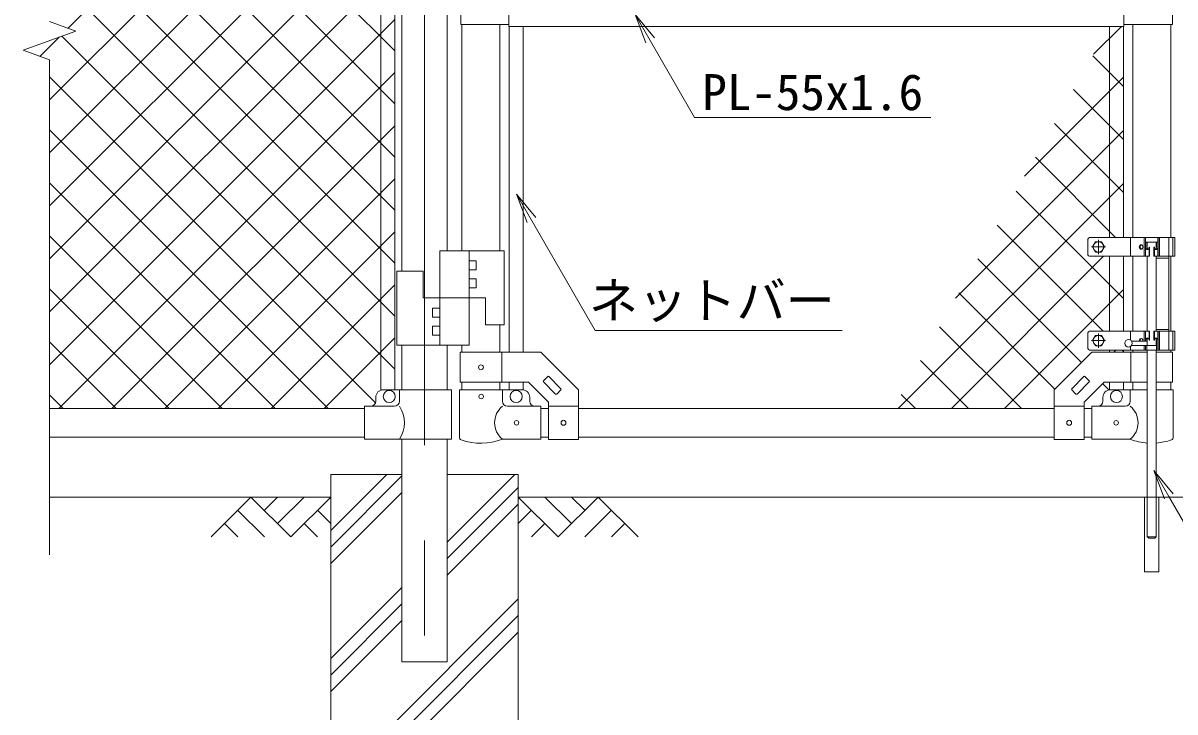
# Model space of a CAD drawing. Units: millimetres, scale not verified. Extents: x -4200 to 4200, y -2970 to 2970.
# Drawn here: x -51 to 1485, y -905 to 13 of the extents above; entities that cross this region are included whole.
import ezdxf
from ezdxf.enums import TextEntityAlignment as Align

# ---------------------------------------------------------------- set-up
doc = ezdxf.new("R2010")
doc.units = ezdxf.units.MM
doc.header["$LTSCALE"] = 20
doc.linetypes.add('USER1', pattern=[50.8, 31.75, -6.35, 6.35, -6.35])
doc.linetypes.add('USER2', pattern=[0.375, 0.25, -0.125])
for name, color, linetype, lineweight in [('0-0_D-STR-TXT', 7, 'Continuous', 9), ('0-3_D-STR4', 7, 'Continuous', 9), ('0-4_D-BMK', 2, 'USER1', 13), ('0-5_D-STR1', 1, 'Continuous', 18), ('0-6_D-BGD', 7, 'Continuous', 9), ('0-7_D-DCR-HCH', 7, 'Continuous', 9), ('0-8_D-STR3', 3, 'Continuous', 13), ('0-9_D-STR-DIM', 7, 'Continuous', 9), ('0-B_D-STR2', 7, 'Continuous', 9)]:
    doc.layers.add(name, color=color, linetype=linetype, lineweight=lineweight)
doc.styles.add('ＭＳ ゴシック', font='')
doc.styles.get('ＭＳ ゴシック').set_extended_font_data('MS Gothic')

# ---------------------------------------------------------------- blocks, each defined once
blk = doc.blocks.new('MLeader1')
at = {"layer": '0-0_D-STR-TXT'}
blk.add_line((1470.63, -621.08), (1456.41, -583.1), dxfattribs=at)
for points in [[(1482.18, -614.41), (1456.41, -583.1), (1476.41, -617.74)], [(1476.41, -617.74), (1561.35, -764.87), (1785.96, -764.87), (1793.16, -764.87)]]:
    blk.add_lwpolyline(points, dxfattribs=at)
blk = doc.blocks.new('MLeader5')
at = {"layer": '0-0_D-STR-TXT'}
blk.add_line((779, -13.13), (764.77, 24.84), dxfattribs=at)
for points in [[(790.54, -6.46), (764.77, 24.84), (784.77, -9.8)], [(784.77, -9.8), (844.16, -112.66), (1152.08, -112.66), (1159.28, -112.66)]]:
    blk.add_lwpolyline(points, dxfattribs=at)
blk = doc.blocks.new('MLeader8')
at = {"layer": '0-0_D-STR-TXT'}
blk.add_line((621.04, -252.7), (606.82, -214.73), dxfattribs=at)
for points in [[(632.59, -246.04), (606.82, -214.73), (626.82, -249.37)], [(626.82, -249.37), (711.76, -396.5), (1033.87, -396.5), (1041.07, -396.5)]]:
    blk.add_lwpolyline(points, dxfattribs=at)

msp = doc.modelspace()

# ---------------------------------------------------------------- linework, layer by layer
at = {"layer": '0-3_D-STR4'}
for p, q in [((359.22, -588.63), (359.22, -1088.63)), ((359.22, -588.63), (453.97, -588.63)), ((514.47, -588.63), (609.22, -588.63)), ((609.22, -588.63), (609.22, -1088.63))]:
    msp.add_line(p, q, dxfattribs=at)
at = {"layer": '0-4_D-BMK'}
for p, q in [((484.22, 1101.52), (484.22, -868.63)), ((1382.57, -275.63), (1382.57, -294.63)), ((1392.07, -285.13), (1373.07, -285.13)), ((1392.07, -410.13), (1373.07, -410.13)), ((1382.57, -400.63), (1382.57, -419.63))]:
    msp.add_line(p, q, dxfattribs=at)
at = {"layer": '0-5_D-STR1'}
for p, q in [((453.97, 25.87), (453.97, -317.23)), ((514.47, 25.87), (514.47, -290.23)), ((533.97, 11.37), (533.97, -290.23)), ((584.77, 11.37), (584.77, -290.23)), ((1428.17, 11.37), (1428.17, -272.63)), ((1478.97, 11.37), (1478.97, -272.63)), ((1428.17, -297.63), (1428.17, -397.63)), ((1478.97, -297.63), (1478.97, -397.63)), ((584.77, -389.23), (584.77, -425.63)), ((453.97, -416.23), (453.97, -475.63)), ((514.47, -416.23), (514.47, -475.63)), ((533.97, -416.23), (533.97, -425.63)), ((1428.17, -422.63), (1428.17, -425.63)), ((1478.97, -422.63), (1478.97, -425.63)), ((533.97, -465.63), (533.97, -475.63)), ((584.77, -465.63), (584.77, -475.63)), ((1428.17, -465.63), (1428.17, -475.63)), ((1478.97, -465.63), (1478.97, -475.63)), ((404.22, -500.63), (-15.78, -500.63)), ((649.37, -500.63), (639.37, -500.63)), ((1323.57, -500.63), (689.37, -500.63)), ((1373.57, -500.63), (1363.57, -500.63)), ((404.22, -538.63), (-15.78, -538.63)), ((453.97, -541.63), (453.97, -838.63)), ((514.47, -541.63), (514.47, -838.63)), ((649.37, -538.63), (639.37, -538.63)), ((1323.57, -538.63), (689.37, -538.63)), ((1373.57, -538.63), (1363.57, -538.63)), ((514.47, -838.63), (453.97, -838.63))]:
    msp.add_line(p, q, dxfattribs=at)
at = {"layer": '0-6_D-BGD'}
for p, q in [((-15.78, -618.63), (359.22, -618.63)), ((609.22, -618.63), (2359.22, -618.63))]:
    msp.add_line(p, q, dxfattribs=at)
at = {"layer": '0-7_D-DCR-HCH'}
for p, q in [((359.22, -663.23), (433.82, -588.63)), ((359.22, -685.33), (453.97, -590.58)), ((514.47, -678.69), (604.52, -588.63)), ((359.22, -707.43), (453.97, -612.68)), ((514.47, -700.79), (609.22, -606.04)), ((252.79, -618.63), (199.58, -671.84)), ((252.79, -618.63), (306, -671.84)), ((270.44, -636.46), (288.27, -618.63)), ((288.27, -654.11), (323.74, -618.63)), ((306, -671.84), (359.22, -618.63)), ((514.47, -722.89), (609.22, -628.14)), ((662.43, -671.84), (609.22, -618.63)), ((680.16, -654.11), (644.69, -618.63)), ((715.64, -618.63), (662.43, -671.84)), ((697.9, -636.37), (680.16, -618.63)), ((715.64, -618.63), (768.85, -671.84)), ((235.05, -636.37), (270.69, -671.84)), ((341.48, -636.37), (359.22, -654.03)), ((626.95, -636.37), (609.22, -654.03)), ((733.38, -636.37), (697.74, -671.84)), ((217.32, -654.11), (235.14, -671.84)), ((323.74, -654.11), (341.56, -671.84)), ((644.69, -654.11), (626.87, -671.84)), ((751.11, -654.11), (733.3, -671.84)), ((359.22, -833.94), (453.97, -739.19)), ((359.22, -1004.65), (609.22, -754.65)), ((359.22, -856.04), (453.97, -761.29)), ((359.22, -1026.75), (609.22, -776.75)), ((359.22, -878.14), (453.97, -783.39)), ((359.22, -1048.84), (609.22, -798.84))]:
    msp.add_line(p, q, dxfattribs=at)
at = {"layer": '0-8_D-STR3'}
for p, q in [((596.47, 63.87), (596.47, 8.87)), ((532.37, 61.37), (532.37, 11.37)), ((425.72, 25.87), (425.72, -476.27)), ((444.72, 25.87), (444.72, -475.63)), ((1416.47, 29.87), (1416.47, 8.87)), ((1481.07, 29.87), (1481.07, 11.37)), ((596.47, 11.37), (532.37, 11.37)), ((1416.47, 8.87), (596.47, 8.87)), ((596.87, 8.87), (596.87, -425.63)), ((615.87, 8.87), (615.87, -425.63)), ((1397.07, 8.87), (1397.07, -272.63)), ((1416.07, 8.87), (1416.07, -272.63)), ((1416.47, 11.37), (1481.07, 11.37)), ((1368.57, -274.63), (1368.57, -295.63)), ((1484.17, -272.63), (1370.57, -272.63)), ((1425.27, -272.63), (1425.27, -297.63)), ((1443.57, -272.63), (1443.57, -297.63)), ((1445.47, -272.63), (1445.47, -297.63)), ((1461.67, -272.63), (1461.67, -297.63)), ((1463.57, -272.63), (1463.57, -297.63)), ((1463.8, -272.63), (1463.8, -297.63)), ((1476.26, -272.63), (1476.26, -422.63)), ((1481.87, -272.63), (1481.87, -297.63)), ((1484.17, -272.63), (1484.17, -297.63)), ((504.47, -290.23), (590.47, -290.23)), ((504.47, -290.23), (504.47, -416.23)), ((543.47, -290.23), (543.47, -416.23)), ((590.47, -290.23), (590.47, -389.23)), ((1461.67, -278.63), (1445.47, -278.63)), ((1447.07, -285.63), (1447.07, -278.63)), ((1447.57, -278.63), (1447.57, -287.65)), ((1450.07, -285.63), (1450.07, -297.63)), ((1450.07, -285.63), (1450.76, -285.63)), ((1450.76, -285.63), (1450.76, -297.63)), ((1456.37, -285.63), (1456.37, -297.63)), ((1457.07, -285.63), (1456.37, -285.63)), ((1457.07, -285.63), (1457.07, -297.63)), ((1459.57, -278.63), (1459.57, -287.65)), ((1460.07, -278.63), (1460.07, -285.63)), ((543.47, -303.73), (552.97, -303.73)), ((552.97, -303.73), (552.97, -315.73)), ((1450.76, -297.63), (1370.57, -297.63)), ((1397.07, -297.63), (1397.07, -397.63)), ((1416.07, -297.63), (1416.07, -397.63)), ((1447.57, -297.63), (1447.57, -397.63)), ((1484.17, -297.63), (1456.37, -297.63)), ((1459.57, -297.63), (1459.57, -397.63)), ((1476.26, -299.93), (1459.57, -299.93)), ((447.47, -317.23), (482.47, -317.23)), ((447.47, -317.23), (447.47, -416.23)), ((482.47, -317.23), (482.47, -353.23)), ((543.47, -315.73), (552.97, -315.73)), ((543.47, -327.73), (552.97, -327.73)), ((552.97, -327.73), (552.97, -339.73)), ((543.47, -339.73), (552.97, -339.73)), ((482.47, -353.23), (565.47, -353.23)), ((494.97, -378.73), (494.97, -366.73)), ((504.47, -366.73), (494.97, -366.73)), ((565.47, -353.23), (565.47, -389.23)), ((504.47, -378.73), (494.97, -378.73)), ((494.97, -402.73), (494.97, -390.73)), ((504.47, -390.73), (494.97, -390.73)), ((565.47, -389.23), (590.47, -389.23)), ((1450.76, -397.63), (1370.57, -397.63)), ((1425.27, -397.63), (1425.27, -409.42)), ((1443.57, -410.63), (1443.57, -397.63)), ((1445.47, -410.63), (1445.47, -397.63)), ((1450.07, -409.63), (1450.07, -397.63)), ((1450.76, -409.63), (1450.76, -397.63)), ((1484.17, -397.63), (1456.37, -397.63)), ((1456.37, -409.63), (1456.37, -397.63)), ((1457.07, -409.63), (1457.07, -397.63)), ((1476.26, -395.33), (1459.57, -395.33)), ((1461.67, -422.63), (1461.67, -397.63)), ((1463.57, -422.63), (1463.57, -397.63)), ((1463.8, -397.63), (1463.8, -422.63)), ((1481.87, -397.63), (1481.87, -422.63)), ((1484.17, -397.63), (1484.17, -422.63)), ((504.47, -402.73), (494.97, -402.73)), ((1368.57, -399.63), (1368.57, -420.63)), ((1447.57, -410.63), (1426.57, -410.63)), ((1447.07, -409.63), (1447.07, -410.63)), ((1447.57, -407.62), (1447.57, -416.63)), ((1450.07, -409.63), (1450.76, -409.63)), ((1457.07, -409.63), (1456.37, -409.63)), ((1459.57, -407.62), (1459.57, -416.63)), ((1460.07, -422.63), (1460.07, -409.63)), ((447.47, -416.23), (543.47, -416.23)), ((531.67, -465.63), (531.67, -425.63)), ((587.07, -465.63), (587.07, -425.63)), ((1484.17, -422.63), (1370.57, -422.63)), ((1397.07, -422.63), (1397.07, -425.63)), ((1416.07, -422.63), (1416.07, -425.63)), ((1425.27, -417.84), (1425.27, -422.63)), ((1425.87, -465.63), (1425.87, -425.63)), ((1447.57, -416.63), (1426.57, -416.63)), ((1443.57, -422.63), (1443.57, -416.63)), ((1447.57, -416.63), (1445.47, -416.63)), ((1445.47, -422.63), (1445.47, -416.63)), ((1445.47, -416.63), (1460.07, -416.63)), ((1447.07, -416.63), (1447.07, -422.63)), ((1447.57, -422.63), (1447.57, -671.63)), ((1459.57, -422.63), (1459.57, -671.63)), ((1481.27, -425.63), (1459.57, -425.63)), ((1481.27, -465.63), (1481.27, -425.63)), ((642.7, -463.62), (648.35, -457.97)), ((649.77, -457.97), (666.03, -474.23)), ((1363.16, -457.97), (1346.9, -474.23)), ((1370.23, -463.62), (1364.58, -457.97)), ((519.92, -475.63), (429.22, -475.63)), ((450.82, -475.63), (450.82, -490.63)), ((519.92, -475.63), (519.92, -541.63)), ((530.82, -475.63), (587.92, -475.63)), ((530.82, -475.63), (530.82, -539.33)), ((531.67, -465.63), (622.8, -465.63)), ((587.92, -475.63), (587.92, -490.63)), ((587.92, -475.63), (614.37, -475.63)), ((596.87, -465.63), (596.87, -475.63)), ((615.87, -465.63), (615.87, -475.75)), ((622.8, -465.63), (649.37, -492.2)), ((642.7, -465.04), (658.96, -481.3)), ((660.38, -481.3), (666.03, -475.64)), ((689.37, -541.88), (689.37, -475.63)), ((1323.57, -541.88), (1323.57, -475.63)), ((1352.55, -481.3), (1346.9, -475.64)), ((1370.23, -465.04), (1353.97, -481.3)), ((1390.13, -465.63), (1363.57, -492.2)), ((1447.57, -465.63), (1390.13, -465.63)), ((1397.07, -465.63), (1397.07, -475.75)), ((1425.02, -475.63), (1398.57, -475.63)), ((1416.07, -465.63), (1416.07, -475.63)), ((1447.57, -475.63), (1425.02, -475.63)), ((1425.02, -475.63), (1425.02, -490.63)), ((1481.27, -465.63), (1459.57, -465.63)), ((1482.12, -475.63), (1459.57, -475.63)), ((1482.12, -475.63), (1482.12, -539.33)), ((419.22, -485.63), (419.22, -490.63)), ((624.37, -490.63), (624.37, -485.63)), ((1388.57, -490.63), (1388.57, -485.63)), ((443.82, -497.63), (404.22, -497.63)), ((404.22, -497.63), (404.22, -541.63)), ((639.37, -497.63), (594.92, -497.63)), ((639.37, -541.63), (639.37, -497.63)), ((649.37, -541.88), (649.37, -492.2)), ((649.37, -497.38), (689.37, -497.38)), ((1363.57, -497.38), (1323.57, -497.38)), ((1363.57, -541.88), (1363.57, -492.2)), ((1373.57, -497.63), (1418.02, -497.63)), ((1373.57, -541.63), (1373.57, -497.63)), ((519.92, -541.63), (404.22, -541.63)), ((639.37, -541.63), (587.92, -541.63)), ((649.37, -541.88), (689.37, -541.88)), ((1363.57, -541.88), (1323.57, -541.88)), ((1373.57, -541.63), (1425.02, -541.63)), ((1444.02, -618.63), (1444.02, -718.63)), ((1449.57, -673.63), (1447.57, -671.63)), ((1449.57, -673.63), (1457.57, -673.63))]:
    msp.add_line(p, q, dxfattribs=at)
at = {"layer": '0-8_D-STR3', "linetype": 'USER2'}
msp.add_line((1463.8, -297.63), (1477.8, -297.63), dxfattribs=at)
at = {"layer": '0-8_D-STR3'}
for points in [[(1386.62, -278.12), (1390.67, -285.13), (1386.62, -292.15), (1378.52, -292.15), (1374.47, -285.13), (1378.52, -278.12)], [(1386.62, -403.12), (1390.67, -410.13), (1386.62, -417.15), (1378.52, -417.15), (1374.47, -410.13), (1378.52, -403.12)]]:
    msp.add_lwpolyline(points, close=True, dxfattribs=at)
for points in [[(531.67, -425.63), (639.37, -425.63), (689.37, -475.63)], [(1447.57, -425.63), (1373.57, -425.63), (1323.57, -475.63)], [(1463.12, -618.63), (1463.12, -718.63), (1444.02, -718.63)], [(1447.57, -671.63), (1459.57, -671.63), (1457.57, -673.63)]]:
    msp.add_lwpolyline(points, dxfattribs=at)
for centre, radius in [((1382.57, -285.13), 7.03), ((1382.57, -410.13), 7.03), ((1422.57, -413.63), 5), ((559.37, -445.63), 3.25), ((437.22, -484.63), 8), ((559.77, -484.63), 3), ((606.37, -484.63), 8), ((1406.57, -484.63), 8), ((606.77, -519.63), 3), ((669.37, -519.63), 3.25), ((1343.57, -519.63), 3.25), ((1406.17, -519.63), 3)]:
    msp.add_circle(centre, radius, dxfattribs=at)
for centre, radius, start, end in [((1370.57, -274.63), 2, 90, 180), ((1370.57, -295.63), 2, 180, 270), ((1370.57, -399.63), 2, 90, 180), ((1370.57, -420.63), 2, 180, 270), ((649.06, -458.67), 1, 45, 135), ((1363.87, -458.67), 1, 45, 135), ((429.22, -485.63), 10, 90, 180), ((614.37, -485.63), 10, 0, 90), ((643.41, -464.33), 1, 135, 225), ((665.33, -474.94), 1, 315, 45), ((1347.6, -474.94), 1, 135, 225), ((1369.53, -464.33), 1, 315, 45), ((1398.57, -485.63), 10, 90, 180), ((412.22, -490.63), 7, 270, 0), ((443.82, -490.63), 7, 270, 0), ((594.92, -490.63), 7, 180, 270), ((631.37, -490.63), 7, 180, 270), ((659.67, -480.59), 1, 225, 315), ((1353.26, -480.59), 1, 225, 315), ((1381.57, -490.63), 7, 270, 0), ((1418.02, -490.63), 7, 270, 0), ((416.6, -519.63), 40.68, 327.25964, 32.74036), ((606.11, -519.63), 28.55, 129.59418, 230.40582), ((1406.82, -519.63), 28.55, 309.59418, 50.40582), ((534.12, -539.33), 3.3, 180, 250.77949), ((559.37, -466.9), 80, 250.77949, 290.9084), ((1453.57, -466.9), 80, 249.0916, 265.69865), ((1453.57, -466.9), 80, 274.30109, 289.22051), ((1478.82, -539.33), 3.3, 289.22051, 0)]:
    msp.add_arc(centre, radius, start, end, dxfattribs=at)
msp.add_ellipse((1439.42, -285.13), major_axis=(0, 3), ratio=0.839449, dxfattribs=at)
for centre, major_axis, ratio, start_param, end_param in [((1440.57, -285.13), (0, -3), 0.839449, 3.3733968, 6.0513812), ((1447.77, -285.59), (0, -3), 0.766727, 4.7027468, 7.8414058), ((1448.91, -285.59), (0, -3), 0.615242, 4.7027468, 6.0032469), ((1459.37, -285.59), (0, -3), 0.766727, 4.7249648, 7.8636238), ((1458.22, -285.59), (0, -3), 0.615242, 0.2799384, 1.5804385), ((1439.42, -410.13), (0, -3), 0.839449, 1.4033482, 4.8798371), ((1440.57, -410.13), (0, -3), 0.839449, 3.3733968, 4.8798371), ((1447.77, -409.67), (0, 3), 0.766727, 4.7249648, 7.8636238), ((1448.91, -409.67), (0, 3), 0.615242, 0.2799384, 1.5804385), ((1459.37, -409.67), (0, 3), 0.766727, 4.7027468, 7.8414058), ((1458.22, -409.67), (0, 3), 0.615242, 4.7027468, 6.0032469)]:
    msp.add_ellipse(centre, major_axis=major_axis, ratio=ratio, start_param=start_param, end_param=end_param, dxfattribs=at)
at = {"layer": '0-9_D-STR-DIM'}
for p, q in [((19.45, 2.77), (-15.78, 15.59)), ((-51.02, -22.88), (19.45, 2.77)), ((-15.78, -35.71), (-51.02, -22.88)), ((-15.78, -35.71), (-15.78, -695.94))]:
    msp.add_line(p, q, dxfattribs=at)
at = {"layer": '0-B_D-STR2'}
for p, q in [((444.72, -23.79), (-15.78, 436.71)), ((9, 6.57), (444.72, 442.28)), ((-15.78, -88.93), (444.72, 371.57)), ((444.72, -94.5), (-15.78, 366)), ((-15.78, -159.64), (444.72, 300.86)), ((444.72, -165.21), (-15.78, 295.29)), ((-15.78, -230.35), (444.72, 230.15)), ((444.72, -235.92), (-15.78, 224.58)), ((444.72, -306.63), (-15.78, 153.87)), ((-15.36, -300.63), (444.72, 159.44)), ((-15.78, -371.77), (444.72, 88.73)), ((444.72, -377.34), (-15.78, 83.16)), ((-15.78, -442.48), (444.72, 18.02)), ((1376.16, -28.11), (1413.14, 8.87)), ((-28.61, -31.04), (-2.96, -5.39)), ((444.72, -448.05), (0.72, -4.05)), ((1416.07, -71.11), (1375.04, -30.09)), ((418.84, -492.89), (-15.78, -58.26)), ((-3.22, -500.63), (444.72, -52.69)), ((1284.18, -190.8), (1416.07, -58.92)), ((1416.07, -141.82), (1349.5, -75.26)), ((1416.07, -212.54), (1323.96, -120.43)), ((355.88, -500.63), (-15.78, -128.97)), ((67.49, -500.63), (444.19, -123.93)), ((1192.21, -353.48), (1416.07, -129.63)), ((1405.45, -272.63), (1298.43, -165.61)), ((138.2, -500.63), (444.72, -194.11)), ((285.17, -500.63), (-15.78, -199.68)), ((1115.77, -500.63), (1416.07, -200.34)), ((1416.07, -353.96), (1272.89, -210.78)), ((1389.03, -397.63), (1247.35, -255.95)), ((214.46, -500.63), (-15.78, -270.39)), ((208.91, -500.63), (444.72, -264.82)), ((1186.48, -500.63), (1389.48, -297.63)), ((1359.94, -439.26), (1221.81, -301.12)), ((279.62, -500.63), (444.72, -335.54)), ((143.74, -500.63), (-15.78, -341.1)), ((1324.59, -474.61), (1196.27, -346.3)), ((1257.19, -500.63), (1416.07, -341.76)), ((1279.9, -500.63), (1170.73, -391.47)), ((73.03, -500.63), (-15.78, -411.81)), ((350.33, -500.63), (444.72, -406.25)), ((1402.9, -425.63), (1405.9, -422.63)), ((1416.07, -424.67), (1414.03, -422.63)), ((1209.19, -500.63), (1145.2, -436.64)), ((1396.53, -475.84), (1388.23, -467.54)), ((2.32, -500.63), (-15.78, -482.52)), ((1138.48, -500.63), (1119.66, -481.81))]:
    msp.add_line(p, q, dxfattribs=at)

# ---------------------------------------------------------------- block references
at = {"layer": '0-0_D-STR-TXT'}
for name in ['MLeader5', 'MLeader8', 'MLeader1']:
    msp.add_blockref(name, (0, 0), dxfattribs=at)

# ---------------------------------------------------------------- texts
at = {"layer": '0-0_D-STR-TXT', "style": 'ＭＳ ゴシック'}
for s, p in [('PL-55x1.6', (854.41, -117.13)), ('ネットバー', (703.24, -394.89))]:
    msp.add_text(s, height=48.09, dxfattribs=at).set_placement(p, align=Align.BOTTOM_LEFT)

doc.saveas('drawing.dxf')
